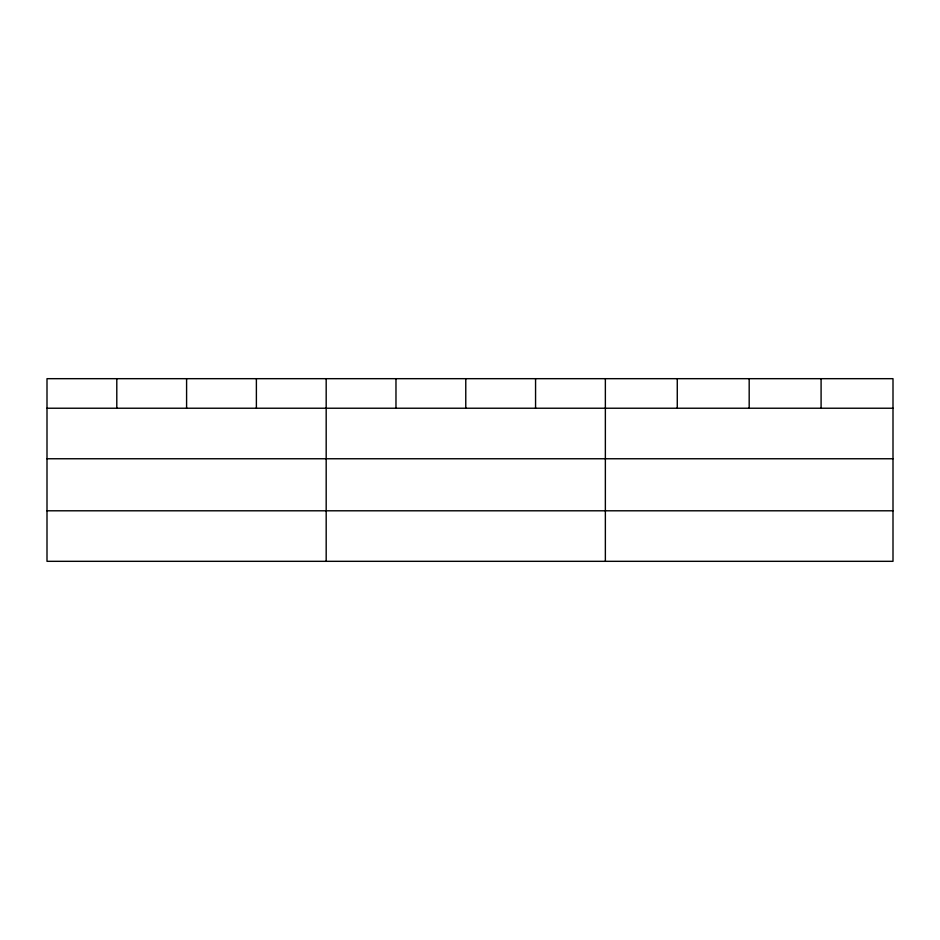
<?xml version="1.0" encoding="UTF-8"?>
<svg xmlns="http://www.w3.org/2000/svg" width="940" height="940" viewBox="0 0 940 940"><rect width="100%" height="100%" fill="white"/><g stroke="black" fill="none" stroke-linecap="round" stroke-linejoin="round"><path stroke-width="1.41" d="M893 458.755L893 378.679L47 378.679L47 561.321L893 561.321L893 458.755L47 458.755M47 408.23L893 408.23M47 510.796L893 510.796M821.09 378.679L821.09 408.23M749.18 378.679L749.18 408.23M677.27 378.679L677.27 408.23M605.36 378.679L605.36 561.321M535.565 378.679L535.565 408.23M465.77 378.679L465.77 408.23M395.975 378.679L395.975 408.23M326.18 378.679L326.18 561.321M256.385 378.679L256.385 408.23M186.59 378.679L186.59 408.23M116.795 378.679L116.795 408.23"/></g></svg>
